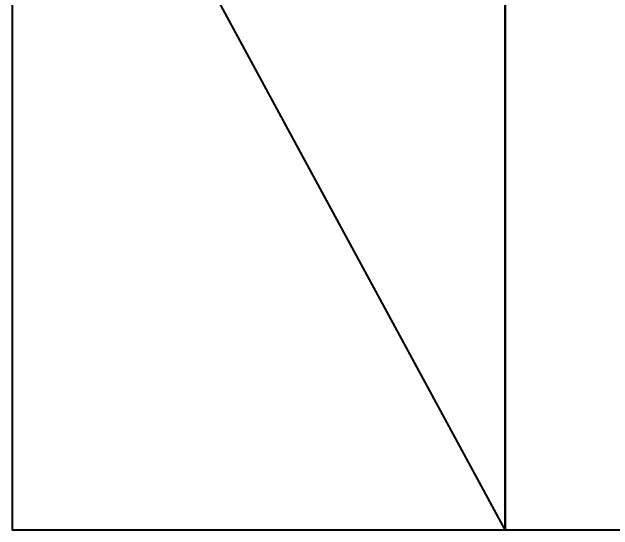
# Model space of a CAD drawing. Header units: millimetres. Extents: x -26983 to 60590, y 825 to 42375.
# Drawn here: x 56598.5 to 56676, y 17567.3 to 17634.1 of the extents above; entities that cross this region are included whole.
import ezdxf
from ezdxf.enums import TextEntityAlignment as Align

# ---------------------------------------------------------------- set-up
doc = ezdxf.new("R2010")
doc.units = ezdxf.units.MM
doc.header["$LTSCALE"] = 100
doc.header["$MEASUREMENT"] = 0
doc.layers.get('0').update_dxf_attribs({"linetype": 'CONTINUOUS'})
doc.layers.add('ELE9', color=9, linetype='CONTINUOUS')
doc.layers.add('주차-화물', color=251, linetype='CONTINUOUS')
doc.styles.add('나눔바른고딕', font='NanumBarunGothic.ttf')

# ---------------------------------------------------------------- blocks, each defined once
blk = doc.blocks.new('sdfsgfdgdfg')
at = {"layer": '주차-화물', "ltscale": 0.1}
blk.add_lwpolyline([(36469107.6, 558896.3), (36469107.6, 564896.3), (36465857.6, 564896.3), (36465857.6, 558896.3), (36469107.6, 558896.3), (36465857.6, 564896.3)], dxfattribs=at)
at = {"layer": '주차-화물', "style": '나눔바른고딕'}
blk.add_text('화물용', height=450, rotation=90, dxfattribs=at).set_placement((36468546.8, 563727.8), align=Align.MIDDLE_CENTER)
blk = doc.blocks.new('B2FF')
at = {"layer": 'ELE9', "color": 253}
for p in [(712942.1, 0), (716192.1, 0)]:
    blk.add_blockref('sdfsgfdgdfg', p, dxfattribs=at)

msp = doc.modelspace()

# ---------------------------------------------------------------- block references
at = {"xscale": 0.01956471256889679, "yscale": 0.01956471256889679, "zscale": 0.01956471256889679}
msp.add_blockref('B2FF', (-670794.073, 6632.608), dxfattribs=at)

doc.saveas('drawing.dxf')
